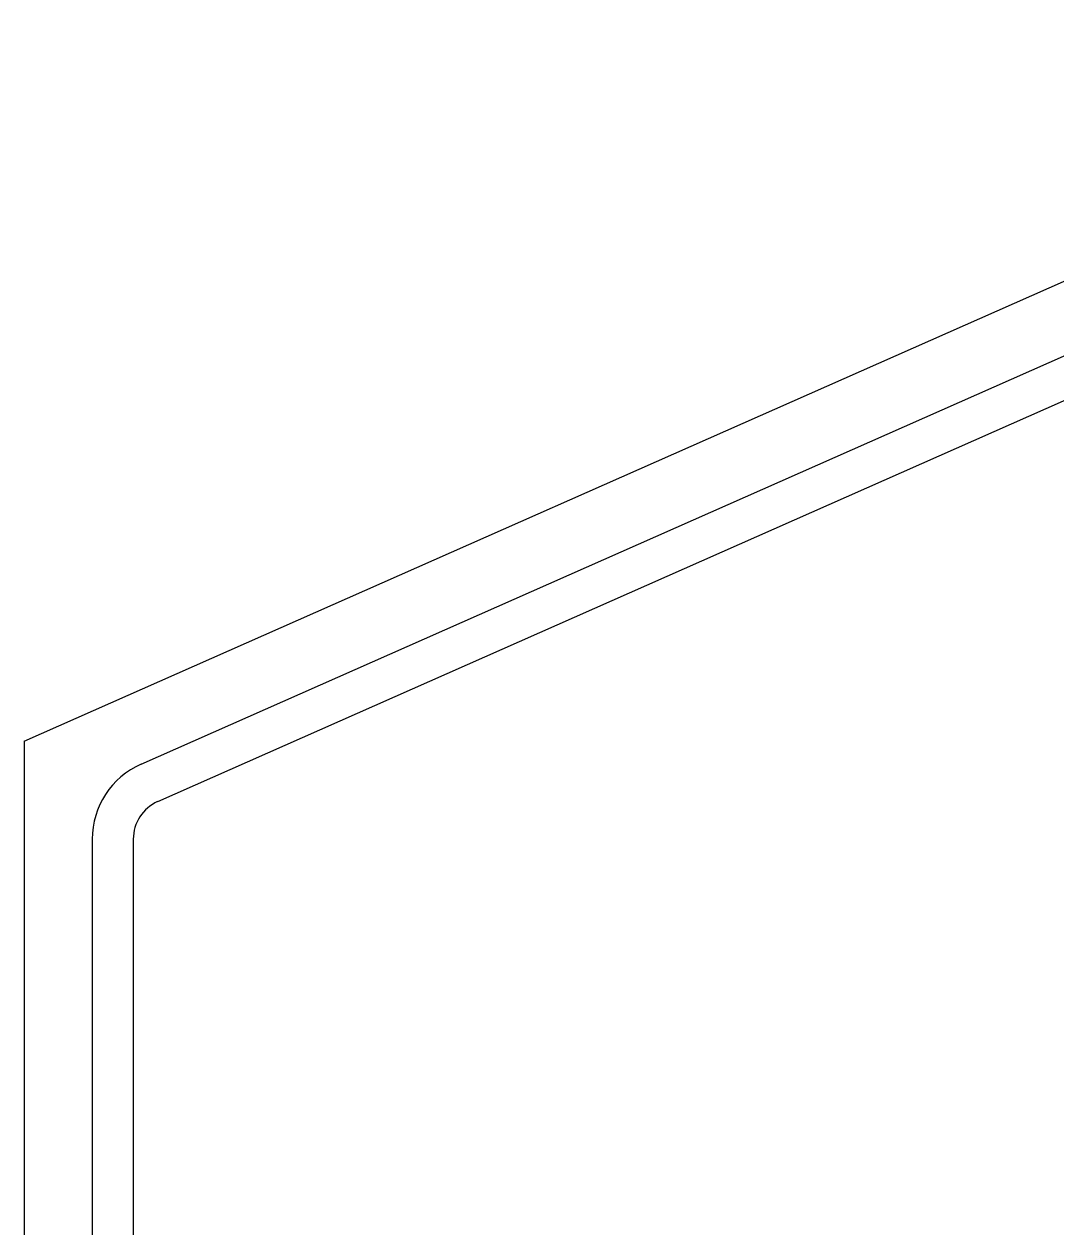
# Model space of a CAD drawing. Header units: centimetres. Extents: x -47.5 to 47.5, y 0 to 75.
# Drawn here: x -47.5 to -17.24, y 39.75 to 75 of the extents above; entities that cross this region are included whole.
import ezdxf

# ---------------------------------------------------------------- set-up
doc = ezdxf.new("R2010")
doc.units = ezdxf.units.CM
doc.layers.add('Dorfschild-Hofsgrund v9_Sketch1', color=7, linetype='Continuous')

msp = doc.modelspace()

# ---------------------------------------------------------------- linework, layer by layer
at = {"layer": 'Dorfschild-Hofsgrund v9_Sketch1'}
for p, q in [((-47.5, 54), (0, 75)), ((-44.07, 53.329), (-0.97, 72.384)), ((-43.585, 52.232), (-0.485, 71.287)), ((-47.5, 54), (-47.5, 0)), ((-45.5, 51.134), (-45.5, 4.4)), ((-44.3, 51.134), (-44.3, 4.4))]:
    msp.add_line(p, q, dxfattribs=at)
for radius in [2.4, 1.2]:
    msp.add_arc((-43.1, 51.134), radius, 113.8505, 180, dxfattribs=at)

doc.saveas('drawing.dxf')
